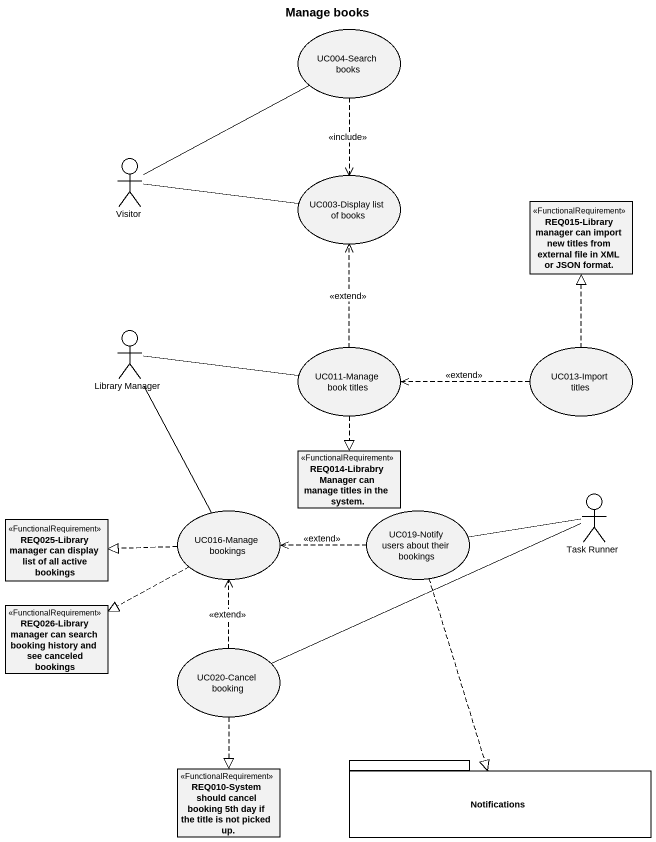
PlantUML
@startuml
title Manage books
allowmixing
hide circle
hide empty members
usecase "UC004-Search books" as UC004_Search_books
actor Visitor
usecase "UC003-Display list of books" as UC003_Display_list_of_books
class "REQ015-Library manager can import new titles from external file in XML or JSON format." as REQ015_Library_manager_can <<FunctionalRequirement>>
actor "Library Manager" as Library_Manager
usecase "UC011-Manage book titles" as UC011_Manage_book_titles
usecase "UC013-Import titles" as UC013_Import_titles
class "REQ014-Librabry Manager can manage titles in the system." as REQ014_Librabry_Manager_can <<FunctionalRequirement>>
actor "Task Runner" as Task_Runner
class "REQ025-Library manager can display list of all active bookings" as REQ025_Library_manager_can <<FunctionalRequirement>>
usecase "UC016-Manage bookings" as UC016_Manage_bookings
usecase "UC019-Notify users about their bookings" as UC019_Notify_users_about
class "REQ026-Library manager can search booking history and see canceled bookings" as REQ026_Library_manager_can <<FunctionalRequirement>>
usecase "UC020-Cancel booking" as UC020_Cancel_booking
class "REQ010-System should cancel booking 5th day if the title is not picked up." as REQ010_System_should_cancel <<FunctionalRequirement>>
package Notifications {
}
UC004_Search_books ..> UC003_Display_list_of_books : <<include>>
Visitor -up- UC004_Search_books
Visitor -right- UC003_Display_list_of_books
Library_Manager -right- UC011_Manage_book_titles
Library_Manager -- UC016_Manage_bookings
UC011_Manage_book_titles .up.> UC003_Display_list_of_books : <<extend>>
UC011_Manage_book_titles ..|> REQ014_Librabry_Manager_can
UC013_Import_titles .up.|> REQ015_Library_manager_can
UC013_Import_titles .left.> UC011_Manage_book_titles : <<extend>>
Task_Runner -left- UC019_Notify_users_about
Task_Runner -left- UC020_Cancel_booking
UC016_Manage_bookings .left.|> REQ025_Library_manager_can
UC016_Manage_bookings .left.|> REQ026_Library_manager_can
UC019_Notify_users_about .left.> UC016_Manage_bookings : <<extend>>
UC019_Notify_users_about ..|> Notifications
UC020_Cancel_booking .up.> UC016_Manage_bookings : <<extend>>
UC020_Cancel_booking ..|> REQ010_System_should_cancel
@enduml
